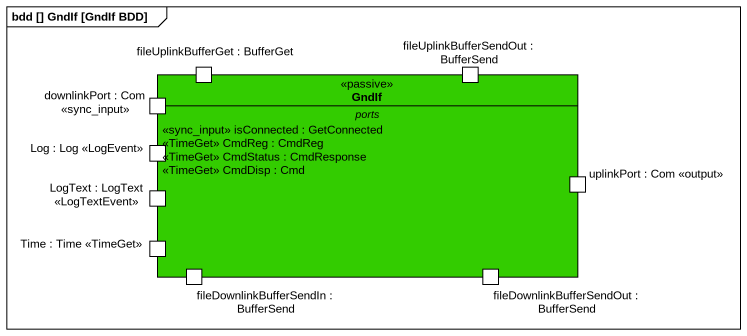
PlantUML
@startuml
mainframe bdd [] GndIf [GndIf BDD]
hide circle
hide empty members
class GndIf <<passive>> #33CC00 {
  -- ports --
  <<sync_input>> isConnected : GetConnected
  <<TimeGet>> CmdReg : CmdReg
  <<TimeGet>> CmdStatus : CmdResponse
  <<TimeGet>> CmdDisp : Cmd
  -- ports --
  downlinkPort : Com <<sync_input>>
  uplinkPort : Com <<output>>
  Log : Log <<LogEvent>>
  Time : Time <<TimeGet>>
  LogText : LogText <<LogTextEvent>>
  fileDownlinkBufferSendIn : BufferSend
  fileDownlinkBufferSendOut : BufferSend
  fileUplinkBufferGet : BufferGet
  fileUplinkBufferSendOut : BufferSend
}
@enduml
